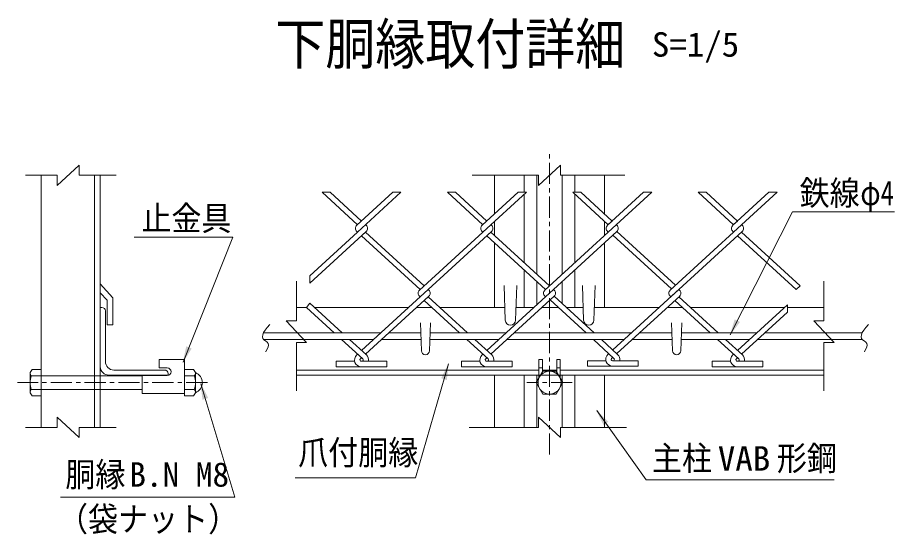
# Model space of a CAD drawing. Units: millimetres, scale not verified, with parts at other scales. Extents: x -4455 to 4455, y -3150 to 3150.
# Drawn here: x 1162 to 2716, y -566 to 351 of the extents above; entities that cross this region are included whole.
import ezdxf
from ezdxf.enums import TextEntityAlignment as Align

# ---------------------------------------------------------------- set-up
doc = ezdxf.new("R2010")
doc.units = ezdxf.units.MM
doc.header["$LTSCALE"] = 30
doc.linetypes.add('DASHED', pattern=[7.5, 6, -1.5])
doc.linetypes.add('USER2', pattern=[2, 1.25, -0.25, 0.25, -0.25])
doc.layers.add('0-C_7詳細', color=7, linetype='Continuous', lineweight=18)
doc.styles.add('ＭＳ ゴシック', font='')
doc.styles.get('ＭＳ ゴシック').set_extended_font_data('MS Gothic')

msp = doc.modelspace()

# ---------------------------------------------------------------- linework, layer by layer
at = {"layer": '0-C_7詳細', "color": 1, "linetype": 'USER2'}
for p, q in [((2104.67, -424.33), (2104.67, 115.44)), ((1498.56, -296.74), (1162.31, -296.74)), ((2144.96, -296.74), (2064.32, -296.74))]:
    msp.add_line(p, q, dxfattribs=at)
at = {"layer": '0-C_7詳細', "color": 4}
for p, q in [((2124.05, 89.05), (2085.28, 53.05)), ((2124.05, 71.05), (2124.05, 89.05)), ((1232.68, 71.05), (1176.12, 71.05)), ((1232.68, 71.05), (1232.68, 53.05)), ((1271.45, 71.05), (1336.72, 71.05)), ((2085.28, 71.05), (1967.48, 71.05)), ((2085.28, 71.05), (2085.28, 53.05)), ((2124.05, 71.05), (2238, 71.05)), ((1656.29, -187.05), (1656.29, -116.86)), ((2590.75, -187.05), (2590.75, -116.86)), ((1674.29, -225.82), (1638.29, -187.05)), ((1656.29, -187.05), (1638.29, -187.05)), ((2590.75, -187.05), (2572.75, -187.05)), ((1656.29, -225.82), (1656.29, -311.4)), ((1656.29, -225.82), (1674.29, -225.82)), ((2590.75, -225.82), (2590.75, -311.4)), ((1271.45, -394.09), (1232.68, -358.09)), ((1232.68, -376.09), (1232.68, -358.09)), ((2124.05, -394.09), (2085.28, -358.09)), ((2085.28, -376.09), (2085.28, -358.09)), ((1232.68, -376.09), (1176.12, -376.09)), ((1271.45, -376.09), (1336.72, -376.09)), ((1271.45, -376.09), (1271.45, -394.09)), ((2085.28, -376.09), (1962.47, -376.09)), ((2124.05, -376.09), (2240.87, -376.09)), ((2124.05, -376.09), (2124.05, -394.09))]:
    msp.add_line(p, q, dxfattribs=at)
at = {"layer": '0-C_7詳細', "lineweight": 9}
for p, q in [((1203.88, -376.09), (1203.88, 71.05)), ((1298.38, -376.09), (1298.38, 71.05)), ((1308.88, -376.09), (1308.88, 71.05)), ((2007.17, 2.12), (2007.17, 71.05)), ((2059.67, 40.77), (2059.67, 71.05)), ((2082.17, -104.39), (2082.17, 71.05)), ((2127.17, -104.39), (2127.17, 71.05)), ((2149.67, 40.77), (2149.67, 71.05)), ((2202.17, 2.12), (2202.17, 71.05)), ((2059.67, -83.77), (2059.67, 37.21)), ((2149.67, -83.77), (2149.67, 37.21)), ((2007.17, -35.67), (2007.17, -10.9)), ((2202.17, -35.67), (2202.17, -10.9)), ((2001.83, -17.75), (2000.76, -16.77)), ((2007.17, -163.38), (2007.17, -48.69)), ((2202.17, -163.38), (2202.17, -48.69)), ((2059.67, -163.38), (2059.67, -96.79)), ((2149.67, -163.38), (2149.67, -96.79)), ((1308.88, -121.5), (1331.38, -146.48)), ((2082.17, -158.65), (2082.17, -117.41)), ((2127.17, -156.68), (2127.17, -117.41)), ((1308.88, -137.19), (1320.88, -150.51)), ((2024.06, -124.38), (2026.31, -185.88)), ((2046.56, -124.38), (2044.31, -185.88)), ((2162.78, -124.38), (2165.03, -185.88)), ((2185.28, -124.38), (2183.03, -185.88)), ((1320.88, -194.42), (1320.88, -150.51)), ((1331.38, -194.42), (1331.38, -146.48)), ((1308.88, -163.38), (1308.88, -268.38)), ((1308.88, -163.38), (1311.88, -163.38)), ((1317.88, -169.38), (1317.88, -259.38)), ((1656.29, -163.38), (1674.07, -163.38)), ((1688.28, -163.38), (1854.97, -163.38)), ((1869.18, -163.38), (1896.1, -163.38)), ((1910.31, -163.38), (2025.49, -163.38)), ((2045.13, -163.38), (2077, -163.38)), ((2091.21, -163.38), (2120.27, -163.38)), ((2134.48, -163.38), (2164.2, -163.38)), ((2183.85, -163.38), (2299.03, -163.38)), ((2313.24, -163.38), (2340.15, -163.38)), ((2354.36, -163.38), (2521.05, -163.38)), ((2526.16, -163.38), (2590.75, -163.38)), ((1331.38, -194.42), (1320.88, -194.42)), ((1875.85, -190.84), (1877.65, -240.04)), ((1893.85, -190.84), (1892.05, -240.04)), ((2320.94, -190.84), (2322.74, -240.04)), ((2338.94, -190.84), (2337.14, -240.04)), ((1597.99, -208.38), (1805.86, -208.38)), ((1820.07, -208.38), (1876.49, -208.38)), ((1893.21, -208.38), (2027.89, -208.38)), ((2042.1, -208.38), (2249.92, -208.38)), ((2264.13, -208.38), (2321.58, -208.38)), ((2338.29, -208.38), (2471.95, -208.38)), ((2486.16, -208.38), (2658.42, -208.38)), ((1598.53, -220.38), (1792.77, -220.38)), ((1806.98, -220.38), (1876.93, -220.38)), ((1892.77, -220.38), (2014.79, -220.38)), ((2029, -220.38), (2236.82, -220.38)), ((2251.03, -220.38), (2322.02, -220.38)), ((2337.85, -220.38), (2458.85, -220.38)), ((2473.06, -220.38), (2658.95, -220.38)), ((1413.31, -270.7), (1413.31, -255.7)), ((1413.31, -255.7), (1458.31, -255.7)), ((1458.31, -315.7), (1458.31, -255.7)), ((2085.92, -288.47), (2085.92, -255.7)), ((2091.92, -255.7), (2085.92, -255.7)), ((2091.92, -278.08), (2091.92, -255.7)), ((2123.42, -288.47), (2123.42, -255.7)), ((1184.68, -278.98), (1188, -273.22)), ((1184.68, -278.98), (1184.68, -314.5)), ((1188, -273.22), (1203.88, -273.22)), ((1203.88, -273.22), (1203.88, -320.26)), ((1332.88, -274.38), (1422.88, -274.38)), ((1413.31, -270.7), (1427.56, -270.7)), ((1458.31, -273.22), (1458.31, -320.26)), ((1474.18, -273.22), (1458.31, -273.22)), ((1477.51, -278.98), (1474.18, -273.22)), ((1477.51, -278.98), (1477.51, -314.5)), ((1656.29, -274.38), (2085.92, -274.38)), ((2091.92, -270.7), (2085.92, -270.7)), ((2091.92, -274.38), (2117.42, -274.38)), ((2117.42, -270.7), (2123.42, -270.7)), ((2123.42, -274.38), (2590.75, -274.38)), ((1186.74, -284.74), (1203.88, -284.74)), ((1308.88, -284.74), (1383.31, -284.74)), ((1323.88, -283.38), (1428.88, -283.38)), ((1383.31, -284.2), (1427.56, -284.2)), ((1383.31, -315.7), (1383.31, -284.2)), ((1428.88, -283.38), (1428.88, -280.38)), ((1475.45, -284.74), (1458.31, -284.74)), ((1656.29, -283.38), (2085.92, -283.38)), ((2239.67, -283.38), (1969.67, -283.38)), ((2007.17, -376.09), (2007.17, -283.38)), ((2059.67, -376.09), (2059.67, -283.38)), ((2082.17, -376.09), (2082.17, -283.38)), ((2088.39, -284.2), (2085.92, -284.2)), ((2088.86, -283.38), (2120.48, -283.38)), ((2120.95, -284.2), (2123.42, -284.2)), ((2123.42, -283.38), (2590.75, -283.38)), ((2127.17, -376.09), (2127.17, -283.38)), ((2149.67, -376.09), (2149.67, -283.38)), ((2202.17, -376.09), (2202.17, -283.38)), ((1186.74, -308.74), (1203.88, -308.74)), ((1308.88, -308.74), (1383.31, -308.74)), ((1475.45, -308.74), (1458.31, -308.74)), ((1184.68, -314.5), (1188, -320.26)), ((1188, -320.26), (1203.88, -320.26)), ((1383.31, -315.7), (1458.31, -315.7)), ((1474.18, -320.26), (1458.31, -320.26)), ((1477.51, -314.5), (1474.18, -320.26))]:
    msp.add_line(p, q, dxfattribs=at)
at = {"layer": '0-C_7詳細', "color": 3}
for p, q in [((1764.52, -16.77), (1701.72, 40.77)), ((1715.93, 40.77), (1701.72, 40.77)), ((1771.63, -10.26), (1715.93, 40.77)), ((1827.32, 40.77), (1763.45, -17.75)), ((1841.53, 40.77), (1764.52, -29.79)), ((1841.53, 40.77), (1827.32, 40.77)), ((1986.55, -16.77), (1923.75, 40.77)), ((1937.96, 40.77), (1923.75, 40.77)), ((1993.65, -10.26), (1937.96, 40.77)), ((2049.35, 40.77), (1985.48, -17.75)), ((2063.56, 40.77), (1986.55, -29.79)), ((2063.56, 40.77), (2049.35, 40.77)), ((2208.58, -16.77), (2145.78, 40.77)), ((2159.99, 40.77), (2145.78, 40.77)), ((2215.68, -10.26), (2159.99, 40.77)), ((2271.37, 40.77), (2207.51, -17.75)), ((2285.58, 40.77), (2222.79, -16.77)), ((2285.58, 40.77), (2271.37, 40.77)), ((2430.6, -16.77), (2367.81, 40.77)), ((2382.02, 40.77), (2367.81, 40.77)), ((2437.71, -10.26), (2382.02, 40.77)), ((2493.4, 40.77), (2429.53, -17.75)), ((2507.61, 40.77), (2444.81, -16.77)), ((2507.61, 40.77), (2493.4, 40.77)), ((2215.68, -10.26), (2207.51, -17.75)), ((2437.71, -10.26), (2429.53, -17.75)), ((1779.8, -28.81), (1680.17, -120.1)), ((1764.52, -29.79), (1680.17, -107.08)), ((1764.52, -29.79), (1763.45, -28.81)), ((1764.52, -29.79), (1763.45, -28.81)), ((1779.8, -28.81), (1771.63, -36.3)), ((1779.8, -17.75), (1778.73, -16.77)), ((1882.64, -125.01), (1778.73, -29.79)), ((1986.55, -29.79), (1874.46, -132.5)), ((2001.83, -28.81), (1875.53, -144.54)), ((1986.55, -29.79), (1985.48, -28.81)), ((1986.55, -29.79), (1985.48, -28.81)), ((2001.83, -28.81), (1993.65, -36.3)), ((2104.67, -125.01), (2000.76, -29.79)), ((2222.79, -16.77), (2096.49, -132.5)), ((2223.86, -28.81), (2097.56, -144.54)), ((2208.58, -29.79), (2207.51, -28.81)), ((2208.58, -29.79), (2207.51, -28.81)), ((2223.86, -17.75), (2222.79, -16.77)), ((2223.86, -17.75), (2222.79, -16.77)), ((2327.77, -124.03), (2223.86, -28.81)), ((2444.81, -16.77), (2318.52, -132.5)), ((2445.88, -28.81), (2319.59, -144.54)), ((2430.6, -29.79), (2429.53, -28.81)), ((2430.6, -29.79), (2429.53, -28.81)), ((2445.88, -17.75), (2444.81, -16.77)), ((2445.88, -17.75), (2444.81, -16.77)), ((2548.72, -125.01), (2444.81, -29.79)), ((1875.53, -131.52), (1771.63, -36.3)), ((2097.56, -131.52), (1993.65, -36.3)), ((2320.66, -130.54), (2216.75, -35.32)), ((2541.62, -131.52), (2437.71, -36.3)), ((1680.17, -107.08), (1680.17, -120.1)), ((1889.74, -131.52), (1771.63, -239.76)), ((1890.81, -132.5), (1889.74, -131.52)), ((2111.77, -131.52), (1993.65, -239.76)), ((2112.84, -132.5), (2111.77, -131.52)), ((2334.87, -130.54), (2216.75, -238.77)), ((2326.7, -125.01), (2318.52, -132.5)), ((2334.87, -132.5), (2333.8, -131.52)), ((2334.87, -132.5), (2333.8, -131.52)), ((2541.62, -131.52), (2548.72, -125.01)), ((1890.81, -143.56), (1778.73, -246.27)), ((1875.53, -144.54), (1874.46, -143.56)), ((1875.53, -144.54), (1874.46, -143.56)), ((1890.81, -143.56), (1882.64, -151.05)), ((1945.21, -208.38), (1882.64, -151.05)), ((1959.42, -208.38), (1889.74, -144.54)), ((2112.84, -143.56), (2000.76, -246.27)), ((2097.56, -144.54), (2096.49, -143.56)), ((2097.56, -144.54), (2096.49, -143.56)), ((2169.38, -208.38), (2105.74, -150.07)), ((2183.59, -208.38), (2112.84, -143.56)), ((2335.94, -142.58), (2223.86, -245.28)), ((2319.59, -144.54), (2318.52, -143.56)), ((2319.59, -144.54), (2318.52, -143.56)), ((2389.26, -208.38), (2326.7, -151.05)), ((2403.47, -208.38), (2333.8, -144.54)), ((1723.18, -208.38), (1674.07, -163.38)), ((2526.16, -158.7), (2437.71, -239.76)), ((2526.16, -171.73), (2526.16, -158.7)), ((2526.16, -171.73), (2444.81, -246.27)), ((1773.68, -254.66), (1736.27, -220.38)), ((1780.17, -247.58), (1750.48, -220.38)), ((1995.71, -254.66), (1958.3, -220.38)), ((2002.2, -247.58), (1972.51, -220.38)), ((2218.81, -253.68), (2182.47, -220.38)), ((2225.29, -246.6), (2196.68, -220.38)), ((2439.77, -254.66), (2402.36, -220.38)), ((2446.25, -247.58), (2416.57, -220.38)), ((1764.52, -246.27), (1763.08, -247.58)), ((1778.73, -246.27), (1780.17, -247.58)), ((1986.55, -246.27), (1985.11, -247.58)), ((2209.65, -245.28), (2208.21, -246.6)), ((2430.6, -246.27), (2429.17, -247.58)), ((1726.63, -268.43), (1726.63, -258.83)), ((1759.43, -258.83), (1726.63, -258.83)), ((1771.63, -252.78), (1769.57, -254.66)), ((1771.19, -258.83), (1816.63, -258.83)), ((1772.06, -258.83), (1771.19, -258.83)), ((1771.63, -252.78), (1773.68, -254.66)), ((1816.63, -268.43), (1816.63, -258.83)), ((1981.46, -258.83), (1948.65, -258.83)), ((1948.65, -268.43), (1948.65, -258.83)), ((1993.65, -252.78), (1991.6, -254.66)), ((1994.09, -258.83), (1993.22, -258.83)), ((1993.22, -258.83), (2038.65, -258.83)), ((2038.65, -268.43), (2038.65, -258.83)), ((2171.75, -267.45), (2171.75, -257.85)), ((2204.56, -257.85), (2171.75, -257.85)), ((2216.75, -251.79), (2214.7, -253.68)), ((2216.32, -257.85), (2261.75, -257.85)), ((2217.19, -257.85), (2216.32, -257.85)), ((2261.75, -267.45), (2261.75, -257.85)), ((2425.52, -258.83), (2392.71, -258.83)), ((2392.71, -268.43), (2392.71, -258.83)), ((2437.71, -252.78), (2435.65, -254.66)), ((2437.27, -258.83), (2482.71, -258.83)), ((2438.15, -258.83), (2437.27, -258.83)), ((2482.71, -268.43), (2482.71, -258.83)), ((1772.06, -268.43), (1726.63, -268.43)), ((1771.19, -268.43), (1816.63, -268.43)), ((1994.09, -268.43), (1948.65, -268.43)), ((1993.22, -268.43), (2038.65, -268.43)), ((2217.19, -267.45), (2171.75, -267.45)), ((2216.32, -267.45), (2261.75, -267.45)), ((2438.15, -268.43), (2392.71, -268.43)), ((2437.27, -268.43), (2482.71, -268.43))]:
    msp.add_line(p, q, dxfattribs=at)
at = {"layer": '0-C_7詳細', "color": 3, "linetype": 'DASHED'}
for p, q in [((1203.88, -284.74), (1308.88, -284.74)), ((1203.88, -308.74), (1308.88, -308.74))]:
    msp.add_line(p, q, dxfattribs=at)
at = {"layer": '0-C_7詳細', "color": 4}
for points in [[(1271.45, 71.05), (1271.45, 89.05), (1232.68, 53.05)], [(1601.72, -241.65), (1602.04, -241.27), (1604.7, -237.07), (1606.26, -233.31), (1606.73, -229.99), (1606.11, -227.12), (1604.39, -224.69), (1601.57, -222.7), (1598.74, -220.69), (1596.99, -218.21), (1596.31, -215.25), (1596.7, -211.82), (1598.17, -207.91), (1600.71, -203.53), (1604.32, -198.67), (1609.01, -193.34)], [(2590.75, -225.82), (2608.75, -225.82), (2572.75, -187.05)], [(2662.15, -241.65), (2662.46, -241.27), (2665.13, -237.07), (2666.69, -233.31), (2667.16, -229.99), (2666.54, -227.12), (2664.82, -224.69), (2662, -222.7), (2659.17, -220.69), (2657.42, -218.21), (2656.74, -215.25), (2657.13, -211.82), (2658.59, -207.91), (2661.13, -203.53), (2664.75, -198.67), (2669.44, -193.34)], [(1653.96, -465.58), (1867.06, -465.58), (1925.53, -263.57)]]:
    msp.add_lwpolyline(points, dxfattribs=at)
at = {"layer": '0-C_7詳細', "color": 1}
for points in [[(2715.64, 5.95), (2534.95, 5.95), (2424.7, -211.74)], [(1369.05, -38.65), (1543.84, -38.65), (1455.61, -260.21)], [(1238.37, -499.85), (1547.48, -499.85), (1486.86, -298.65)], [(2608.76, -468.96), (2275.77, -468.96), (2188.26, -346.38)]]:
    msp.add_lwpolyline(points, dxfattribs=at)
at = {"layer": '0-C_7詳細', "color": 3}
msp.add_lwpolyline([(1737.39, -208.38), (1680.17, -155.96), (1674.07, -163.38)], dxfattribs=at)
at = {"layer": '0-C_7詳細', "lineweight": 9}
msp.add_lwpolyline([(2117.42, -278.08), (2117.42, -255.7), (2123.42, -255.7)], dxfattribs=at)
at = {"layer": '0-C_7詳細', "color": 3}
msp.add_lwpolyline([(2081.15, -296.74), (2092.91, -317.1), (2116.43, -317.1), (2128.19, -296.74), (2116.43, -276.37), (2092.91, -276.37)], close=True, dxfattribs=at)
msp.add_circle((2104.67, -296.74), 20.4, dxfattribs=at)
for centre, radius, start, end in [((1768.52, -23.28), 7.5, 132.5, 227.5), ((1774.73, -23.28), 7.5, 312.5, 47.5), ((1990.54, -23.28), 7.5, 132.5, 227.5), ((1996.76, -23.28), 7.5, 312.5, 47.5), ((2212.57, -23.28), 7.5, 132.5, 227.5), ((2218.79, -23.28), 7.5, 312.5, 47.5), ((2434.6, -23.28), 7.5, 132.5, 227.5), ((2440.82, -23.28), 7.5, 312.5, 47.5), ((1879.53, -138.03), 7.5, 132.5, 227.5), ((1885.75, -138.03), 7.5, 312.5, 47.5), ((2101.56, -138.03), 7.5, 132.5, 227.5), ((2107.78, -138.03), 7.5, 312.5, 47.5), ((2323.59, -138.03), 7.5, 132.5, 227.5), ((2329.8, -138.03), 7.5, 312.5, 47.5), ((1771.19, -256.43), 12, 132.5, 270), ((1772.06, -256.43), 12, 348.46304, 47.5), ((1993.22, -256.43), 12, 132.5, 270), ((1994.09, -256.43), 12, 348.46304, 47.5), ((2216.32, -255.45), 12, 132.5, 270), ((2217.19, -255.45), 12, 348.46304, 47.5), ((2437.27, -256.43), 12, 132.5, 270), ((2438.15, -256.43), 12, 348.46304, 47.5), ((1771.19, -256.43), 2.4, 132.5, 270), ((1772.06, -256.43), 2.4, 270, 47.5), ((1993.22, -256.43), 2.4, 132.5, 270), ((1994.09, -256.43), 2.4, 270, 47.5), ((2216.32, -255.45), 2.4, 132.5, 270), ((2217.19, -255.45), 2.4, 270, 47.5), ((2437.27, -256.43), 2.4, 132.5, 270), ((2438.15, -256.43), 2.4, 270, 47.5)]:
    msp.add_arc(centre, radius, start, end, dxfattribs=at)
at = {"layer": '0-C_7詳細', "lineweight": 9}
for centre, radius, start, end in [((1311.88, -169.38), 6, 0, 90), ((2035.31, -185.88), 9, 180, 0), ((2174.03, -185.88), 9, 180, 0), ((1884.85, -240.04), 7.2, 180, 0), ((2329.94, -240.04), 7.2, 180, 0), ((1332.88, -259.38), 15, 180, 270), ((1193.77, -278.98), 9.09, 180, 219.3382), ((1323.88, -268.38), 15, 180, 270), ((1422.88, -280.38), 6, 0, 90), ((1427.56, -277.45), 6.75, 270, 90), ((1468.42, -278.98), 9.09, 320.6618, 0), ((1470.69, -296.74), 19.02, 291.00774, 68.99226), ((1220.68, -296.74), 36, 160.52878, 199.47122), ((1441.51, -296.74), 36, 340.52878, 19.47122), ((1193.77, -314.5), 9.09, 140.6618, 180), ((1468.42, -314.5), 9.09, 0, 39.3382)]:
    msp.add_arc(centre, radius, start, end, dxfattribs=at)
at = {"layer": '0-C_7詳細', "color": 1}
for points in [[(2423.79, -213.53), (2432.7, -184.41), (2441.99, -189.12)], [(1454.87, -262.07), (1461.13, -232.27), (1470.81, -236.13)], [(1486.28, -296.74), (1499.92, -323.96), (1489.95, -326.96)], [(2187.1, -344.75), (2208.77, -366.14), (2200.29, -372.2)]]:
    msp.add_solid(points, dxfattribs=at)
at = {"layer": '0-C_7詳細', "color": 4}
msp.add_solid([(1926.08, -261.65), (1922.75, -291.92), (1912.74, -289.02)], dxfattribs=at)

# ---------------------------------------------------------------- texts
at = {"layer": '0-C_7詳細', "style": 'ＭＳ ゴシック', "width": 0.9}
msp.add_text('下胴縁取付詳細', height=72.14, dxfattribs=at).set_placement((1618.86, 246.12), align=Align.BOTTOM_LEFT)
at = {"layer": '0-C_7詳細', "color": 3, "style": 'ＭＳ ゴシック'}
for s, width, p in [('S=1/5', 1.05, (2285.95, 268.21)), ('鉄線', 0.9, (2547.58, 4.94)), ('φ4', 0.8, (2655.25, 4.94)), ('止金具', 0.9, (1381.68, -39.96)), ('爪付胴縁', 0.9, (1659.35, -455.26)), ('主柱', 0.9, (2286.08, -465.51)), ('形鋼', 0.9, (2507.32, -465.51)), ('VAB', 1.05, (2402.75, -465.7)), ('胴縁', 0.9, (1246.98, -494.15)), ('（袋ナット）', 0.9, (1233.97, -573.21))]:
    msp.add_text(s, height=43.33, dxfattribs=dict(at, width=width)).set_placement(p, align=Align.BOTTOM_LEFT)
msp.add_text('B.N M8', height=43.33, dxfattribs=at).set_placement((1360.27, -494.15), align=Align.BOTTOM_LEFT)

doc.saveas('drawing.dxf')
